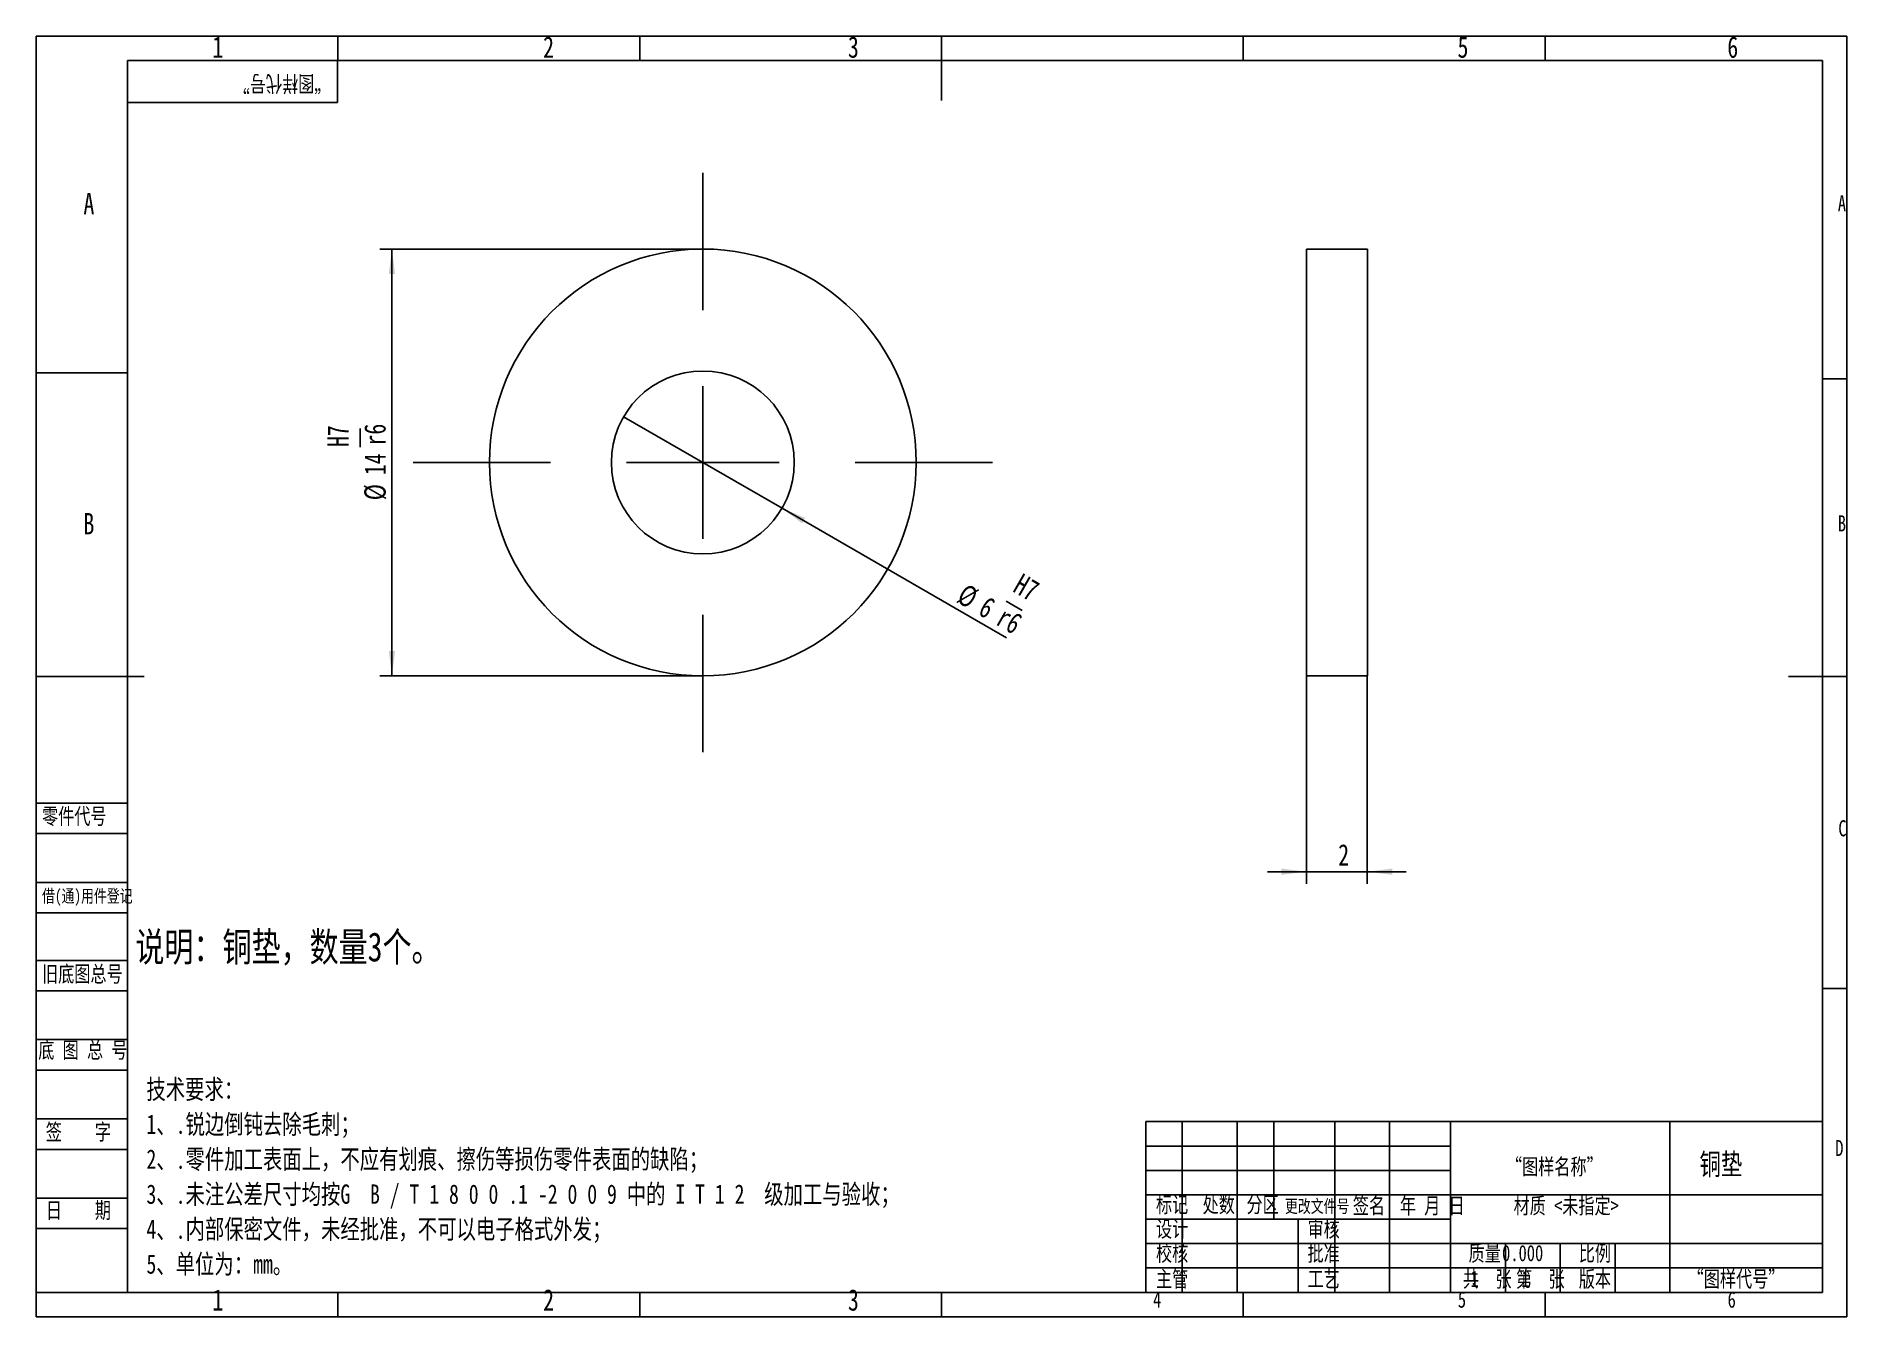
# Model space of a CAD drawing. Header units: millimetres. Extents: x 0 to 297, y 0 to 210.
import ezdxf

# ---------------------------------------------------------------- set-up
doc = ezdxf.new("R2010")
doc.units = ezdxf.units.MM
doc.layers.add('图框', color=7, linetype='Continuous')
doc.layers.add('粗实线层', color=7, linetype='Continuous', lineweight=25)
doc.styles.add('SLDTEXTSTYLE0', font='HYSWLONGFANGSONG.TTF', dxfattribs={"bigfont": 'bigfont'})
doc.styles.add('SLDTEXTSTYLE1', font='HYSWLONGFANGSONG.TTF')
doc.styles.add('SLDTEXTSTYLE2', font='长仿宋体', dxfattribs={"bigfont": 'bigfont'})
doc.dimstyles.new('SLDDIMSTYLE0', dxfattribs={"dimtxt": 3.5, "dimasz": 4.08, "dimexe": 0, "dimexo": 0.0625, "dimgap": 0.875, "dimtad": 2, "dimlfac": 0.2, "dimrnd": 1e-09, "dimzin": 12, "dimdsep": 46, "dimtxsty": 'SLDTEXTSTYLE1', "dimblk1": 'NONE', "dimsah": 1, "dimcen": 0, "dimadec": 0, "dimazin": 3, "dimtfac": 1, "dimtmove": 0, "dimatfit": 3, "dimldrblk": 'NONE', "dimfxl": 0, "dimfrac": 2, "dimtolj": 1, "dimarcsym": 0})
doc.dimstyles.new('SLDDIMSTYLE1', dxfattribs={"dimtxt": 3.5, "dimasz": 4.08, "dimexe": 0, "dimexo": 0.0625, "dimgap": 0.875, "dimtad": 2, "dimlfac": 0.2, "dimrnd": 1e-09, "dimzin": 12, "dimdsep": 46, "dimtxsty": 'SLDTEXTSTYLE1', "dimsah": 1, "dimcen": 0.09, "dimadec": 0, "dimazin": 3, "dimtfac": 1, "dimtofl": 0, "dimtmove": 0, "dimatfit": 3, "dimfxl": 0, "dimfrac": 2, "dimtolj": 1, "dimarcsym": 0})
doc.dimstyles.new('SLDDIMSTYLE2', dxfattribs={"dimtxt": 3.5, "dimasz": 4.08, "dimexe": 0, "dimexo": 0.0625, "dimgap": 0.875, "dimtad": 2, "dimlfac": 0.2, "dimrnd": 1e-09, "dimzin": 12, "dimdsep": 46, "dimtxsty": 'SLDTEXTSTYLE1', "dimsah": 1, "dimcen": 0.09, "dimadec": 0, "dimazin": 3, "dimtfac": 1, "dimtmove": 0, "dimatfit": 0, "dimfxl": 0, "dimfrac": 2, "dimtolj": 1, "dimtzin": 12, "dimarcsym": 0})

# ---------------------------------------------------------------- blocks, each defined once
blk = doc.blocks.new('SW_NOTE_0')
at = {"layer": '图框', "color": 0, "char_height": 3.175, "attachment_point": 1, "style": 'SLDTEXTSTYLE0'}
for s, insert in [('\\M+18B5A术\\M+19776\\M+18B81\\M+18146', (0, 4.09)), ('1\\M+18141.锐边\\M+1937C钝\\M+18B8E\\M+18F9C\\M+196D1\\M+18E68\\M+18147', (0, -1.64)), ('2\\M+18141.\\M+197EB\\M+18C8F\\M+189C1\\M+18D48\\M+1955C\\M+196CA\\M+18FE3\\M+18143\\M+19573应\\M+1974C划\\M+18DAD\\M+18141\\M+18E43伤\\M+19399损伤\\M+197EB\\M+18C8F\\M+1955C\\M+196CA\\M+19349\\M+1E39E\\M+1E89C\\M+18147', (0, -7.37)), ('3\\M+18141.\\M+196A2\\M+1928D\\M+18CF6\\M+18DB7\\M+18EDA\\M+190A1\\M+18BCF\\M+188C2G  B / T 1 8 0 0 .1 -2 0 0 9 \\M+19286\\M+19349 I T 1 2  级\\M+189C1\\M+18D48\\M+1975E验\\M+19DBE\\M+18147', (0, -13.11)), ('4\\M+18141.\\M+193E0\\M+19594\\M+195DB\\M+196A7\\M+195B6\\M+18C8F\\M+18143\\M+196A2经\\M+194E1\\M+18F79\\M+18143\\M+19573\\M+189C2\\M+188C8电\\M+18E71\\M+18A69\\M+18EAE\\M+18A4F发\\M+18147', (0, -18.84)), ('5\\M+18141单\\M+188CA为\\M+18146mm\\M+18142', (0, -24.57))]:
    blk.add_mtext(s, dxfattribs=dict(at, insert=insert))
blk = doc.blocks.new('_D')
at = {"layer": '图框'}
for p, q in [((122.34, 132.79), (96.36, 147.79)), ((122.34, 132.79), (159.14, 111.54)), ((159.09, 117.57), (161.74, 116.04))]:
    blk.add_line(p, q, dxfattribs=at)
blk.add_solid([(122.34, 132.79), (125.62, 130.31), (126.13, 131.19)], dxfattribs=at)
at = {"layer": '图框', "char_height": 3.5, "attachment_point": 1, "rotation": 330, "style": 'SLDTEXTSTYLE1'}
for s, insert in [('H7', (161.77, 122.22)), ('%%c', (152.53, 120.56)), ('6', (156.08, 118.49)), ('r6', (158.97, 116.84))]:
    blk.add_mtext(s, dxfattribs=dict(at, insert=insert))
blk = doc.blocks.new('_NONE')
blk = doc.blocks.new('_D_1')
at = {"layer": '图框'}
for p, q in [((109.35, 175.29), (56.35, 175.29)), ((58.35, 175.29), (58.35, 105.29)), ((53.12, 142.81), (53.12, 145.87)), ((109.35, 105.29), (56.35, 105.29))]:
    blk.add_line(p, q, dxfattribs=at)
for points in [[(58.35, 175.29), (57.84, 171.21), (58.86, 171.21)], [(58.35, 105.29), (58.86, 109.37), (57.84, 109.37)]]:
    blk.add_solid(points, dxfattribs=at)
at = {"layer": '图框', "char_height": 3.5, "attachment_point": 1, "rotation": 90, "style": 'SLDTEXTSTYLE1'}
for s, insert in [('H7', (47.76, 142.81)), ('r6', (53.82, 143.07)), ('14', (53.84, 138.21)), ('%%c', (53.82, 134.09))]:
    blk.add_mtext(s, dxfattribs=dict(at, insert=insert))
blk = doc.blocks.new('SW_CENTERMARKSYMBOL_0')
at = {"layer": '图框', "color": 0}
for p, q in [((0, 25), (0, 47.5)), ((0, 0), (0, 12.5)), ((-25, 0), (-47.5, 0)), ((0, 0), (-12.5, 0)), ((0, 0), (0, -12.5)), ((0, 0), (12.5, 0)), ((25, 0), (47.5, 0)), ((0, -25), (0, -47.5))]:
    blk.add_line(p, q, dxfattribs=at)
blk = doc.blocks.new('_D_2')
at = {"layer": '图框'}
for p, q in [((208.35, 105.29), (208.35, 71.18)), ((218.35, 105.29), (218.35, 71.18)), ((208.35, 73.18), (202, 73.18)), ((208.35, 73.18), (218.35, 73.18)), ((218.35, 73.18), (224.7, 73.18))]:
    blk.add_line(p, q, dxfattribs=at)
for points in [[(208.35, 73.18), (204.27, 73.69), (204.27, 72.67)], [(218.35, 73.18), (222.43, 72.67), (222.43, 73.69)]]:
    blk.add_solid(points, dxfattribs=at)
at = {"layer": '图框', "insert": (213.58, 77.69), "char_height": 3.5, "attachment_point": 1, "style": 'SLDTEXTSTYLE1'}
blk.add_mtext('2', dxfattribs=at)

msp = doc.modelspace()

# ---------------------------------------------------------------- linework, layer by layer
at = {"color": 7, "linetype": 'Continuous', "lineweight": 25}
for p, q in [((218.353, 175.287), (208.353, 175.287)), ((208.353, 175.287), (208.353, 105.287)), ((218.353, 175.287), (218.353, 105.287)), ((208.353, 105.287), (218.353, 105.287))]:
    msp.add_line(p, q, dxfattribs=at)
for radius in [35, 15]:
    msp.add_circle((109.349, 140.287), radius, dxfattribs=at)
at = {"layer": '图框'}
for p, q in [((0, 0.19), (0, 210.19)), ((0, 210.19), (297, 210.19)), ((49.5, 210.19), (49.5, 206.19)), ((99, 210.19), (99, 206.19)), ((198, 210.19), (198, 206.19)), ((247.5, 210.19), (247.5, 206.19)), ((297, 0.19), (297, 210.19)), ((0, 155), (15, 155)), ((297, 154), (293, 154)), ((0, 84.431), (15, 84.431)), ((0, 79.431), (15, 79.431)), ((0, 71.431), (15, 71.431)), ((0, 66.431), (15, 66.431)), ((0, 58.64), (15, 58.64)), ((0, 53.64), (15, 53.64)), ((297, 54), (293, 54)), ((0, 45.64), (15, 45.64)), ((0, 40.64), (15, 40.64)), ((0, 32.64), (15, 32.64)), ((0, 27.64), (15, 27.64)), ((182, 28.19), (232, 28.19)), ((182, 24.19), (232, 24.19)), ((0, 19.64), (15, 19.64)), ((0, 14.64), (15, 14.64)), ((241, 11.19), (241, 12.19)), ((259, 11.19), (259, 12.19)), ((241, 11.19), (241, 4.19)), ((259, 11.19), (259, 4.19)), ((49.5, 0.19), (49.5, 4.19)), ((99, 0.19), (99, 4.19)), ((198, 0.19), (198, 4.19)), ((247.5, 0.19), (247.5, 4.19)), ((0, 0.19), (297, 0.19))]:
    msp.add_line(p, q, dxfattribs=at)
at = {"layer": '图框', "lineweight": 25}
for p, q in [((148.5, 210.19), (148.5, 199.659)), ((0, 105.19), (17.725, 105.19)), ((297, 105.19), (287.44, 105.19)), ((182, 32.19), (182, 4.19)), ((182, 32.19), (293, 32.19)), ((188, 32.19), (188, 4.19)), ((197, 32.19), (197, 25.19)), ((203, 32.19), (203, 16.19)), ((213, 32.19), (213, 4.19)), ((222, 32.19), (222, 4.19)), ((232, 32.19), (232, 4.19)), ((268, 32.19), (268, 4.19)), ((197, 25.19), (197, 4.19)), ((182, 20.19), (293, 20.19)), ((182, 16.19), (232, 16.19)), ((207, 16.19), (206.996, 4.19)), ((182, 12.19), (293, 12.19)), ((250, 12.19), (250, 4.19)), ((182, 8.19), (209.89, 8.19)), ((209.89, 8.19), (293, 8.19)), ((0, 4.19), (293, 4.19)), ((148.5, 0.19), (148.5, 4.19))]:
    msp.add_line(p, q, dxfattribs=at)
at = {"layer": '图框', "linetype": 'Continuous', "lineweight": 25}
for p, q in [((15, 4.19), (15, 206.19)), ((15, 206.19), (293, 206.19)), ((293, 4.19), (293, 206.19))]:
    msp.add_line(p, q, dxfattribs=at)
at = {"layer": '粗实线层'}
for p, q in [((49.434, 199.311), (49.434, 206.19)), ((15, 199.311), (49.434, 199.311))]:
    msp.add_line(p, q, dxfattribs=at)

# ---------------------------------------------------------------- block references
at = {"layer": '图框'}
for name, p in [('SW_CENTERMARKSYMBOL_0', (109.349, 140.287)), ('SW_NOTE_0', (18.079, 35))]:
    msp.add_blockref(name, p, dxfattribs=at)

# ---------------------------------------------------------------- texts
for s, insert, char_height, attachment_point, style in [('1', (29.794, 210.159), 3.5, 2, 'SLDTEXTSTYLE1'), ('2', (84.044, 210.159), 3.5, 2, 'SLDTEXTSTYLE1'), ('3', (134.044, 210.159), 3.5, 2, 'SLDTEXTSTYLE1'), ('5', (234.044, 210.159), 3.5, 2, 'SLDTEXTSTYLE1'), ('6', (278.297, 210.159), 3.5, 2, 'SLDTEXTSTYLE1'), ('A', (8.645, 184.499), 3.5, 2, 'SLDTEXTSTYLE1'), ('A', (296.202, 184.124), 2.646, 2, 'SLDTEXTSTYLE1'), ('B', (8.645, 131.999), 3.5, 2, 'SLDTEXTSTYLE1'), ('B', (296.202, 131.624), 2.646, 2, 'SLDTEXTSTYLE1'), ('\\M+197EB\\M+18C8F\\M+191E3\\M+18D86', (0.958, 83.606), 2.64583, 1, 'SLDTEXTSTYLE0'), ('C', (296.285, 81.624), 2.646, 2, 'SLDTEXTSTYLE1'), ('\\M+18ED8(\\M+192CA)\\M+19770\\M+18C8F\\M+1936F记', (0.958, 70.259), 2.11667, 1, 'SLDTEXTSTYLE0'), ('说\\M+196BE\\M+18146铜垫\\M+18143\\M+19094\\M+197CA3\\M+198A2\\M+18142', (16.273, 63.231), 4.7625, 1, 'SLDTEXTSTYLE0'), ('\\M+18B8C\\M+192EA图总\\M+18D86', (0.958, 57.736), 2.64583, 1, 'SLDTEXTSTYLE0'), ('\\M+192EA 图 总 \\M+18D86', (0.341, 45.257), 2.64583, 1, 'SLDTEXTSTYLE0'), ('  签    \\M+18E9A', (5.569, 31.827), 2.64583, 2, 'SLDTEXTSTYLE0'), ('铜垫', (272.853, 26.966), 3.5, 1, 'SLDTEXTSTYLE0'), ('D', (295.785, 29.186), 2.646, 2, 'SLDTEXTSTYLE1'), ('\\M+18167图样\\M+196BC\\M+18FCC\\M+18168', (249.026, 26.13), 2.64583, 2, 'SLDTEXTSTYLE0'), ('  \\M+193FA    \\M+18AFA', (5.569, 18.981), 2.64583, 2, 'SLDTEXTSTYLE0'), ('标记', (186.329, 19.922), 2.6458, 2, 'SLDTEXTSTYLE0'), ('处\\M+19094', (193.976, 19.922), 2.6458, 2, 'SLDTEXTSTYLE0'), ('\\M+195AA\\M+18BE6', (201.179, 19.922), 2.64583, 2, 'SLDTEXTSTYLE0'), ('\\M+18D58\\M+189FC\\M+195B6\\M+18C8F\\M+18D86', (210.129, 19.378), 2.11667, 2, 'SLDTEXTSTYLE0'), ('签\\M+196BC', (218.616, 19.731), 2.6458, 2, 'SLDTEXTSTYLE0'), ('\\M+1944E \\M+18C8E \\M+193FA', (229.008, 19.731), 2.64583, 2, 'SLDTEXTSTYLE0'), ('\\M+18DDE质 <\\M+196A2\\M+18E77\\M+192E8>', (250.977, 19.731), 2.64583, 2, 'SLDTEXTSTYLE0'), ('设计', (186.329, 15.916), 2.6458, 2, 'SLDTEXTSTYLE0'), ('审\\M+18A6A', (211.184, 15.916), 2.6458, 2, 'SLDTEXTSTYLE0'), ('\\M+18D5A\\M+18A6A', (186.329, 11.956), 2.64583, 2, 'SLDTEXTSTYLE0'), ('\\M+194E1\\M+18F79', (211.184, 11.956), 2.64583, 2, 'SLDTEXTSTYLE0'), ('质\\M+197CA', (237.605, 11.956), 2.6458, 2, 'SLDTEXTSTYLE0'), ('0.000', (240.457, 11.956), 2.6458, 1, 'SLDTEXTSTYLE1'), ('\\M+194E4\\M+197E1', (255.686, 11.956), 2.64583, 2, 'SLDTEXTSTYLE0'), ('\\M+18EE5\\M+18AC7', (186.329, 7.709), 2.64583, 2, 'SLDTEXTSTYLE0'), ('\\M+18D48艺', (211.184, 7.709), 2.6458, 2, 'SLDTEXTSTYLE0'), ('\\M+18BA4  张 ', (238.009, 7.709), 2.64583, 2, 'SLDTEXTSTYLE0'), ('1', (235.275, 7.709), 2.646, 1, 'SLDTEXTSTYLE1'), ('\\M+191E6  张', (246.718, 7.709), 2.64583, 2, 'SLDTEXTSTYLE0'), ('1', (243.615, 7.709), 2.646, 1, 'SLDTEXTSTYLE1'), ('\\M+194C5\\M+1967B', (255.686, 7.709), 2.64583, 2, 'SLDTEXTSTYLE0'), ('\\M+18167图样\\M+191E3\\M+18D86\\M+18168', (270.841, 7.709), 2.64583, 1, 'SLDTEXTSTYLE0'), ('1', (29.794, 4.701), 3.5, 2, 'SLDTEXTSTYLE1'), ('2', (84.044, 4.701), 3.5, 2, 'SLDTEXTSTYLE1'), ('3', (134.044, 4.701), 3.5, 2, 'SLDTEXTSTYLE1'), ('4', (183.875, 4.326), 2.646, 2, 'SLDTEXTSTYLE1'), ('5', (233.875, 4.326), 2.646, 2, 'SLDTEXTSTYLE1'), ('6', (278.125, 4.326), 2.646, 2, 'SLDTEXTSTYLE1')]:
    msp.add_mtext(s, dxfattribs=dict(at, insert=insert, char_height=char_height, attachment_point=attachment_point, style=style))
at = {"layer": '图框', "insert": (48.323, 201.074), "char_height": 2.64583, "attachment_point": 1, "rotation": 180, "style": 'SLDTEXTSTYLE2'}
msp.add_mtext('\\M+18167图样\\M+191E3\\M+18D86\\M+18168', dxfattribs=at)

# ---------------------------------------------------------------- dimensions: what is measured, and where the dimension line sits
at = {"layer": '图框'}
dim = msp.add_linear_dim(base=(58.349, 105.287), p1=(109.349, 175.287), p2=(109.349, 105.287), angle=90, text='%%c<>\\SH7/r6;', dimstyle='SLDDIMSTYLE1', dxfattribs=at)
dim.commit()
dim.dimension.update_dxf_attribs({"geometry": '_D_1', "text_midpoint": (58.349, 139.981), "dimtype": 160})
dim = msp.add_diameter_dim_2p(p1=(96.358, 147.787), p2=(122.339, 132.787), text='<>\\SH7/r6;', dimstyle='SLDDIMSTYLE0', dxfattribs=at)
dim.commit()
dim.dimension.update_dxf_attribs({"geometry": '_D', "text_midpoint": (154.931, 113.97), "dimtype": 163})
dim = msp.add_linear_dim(base=(218.353, 73.18), p1=(208.353, 105.287), p2=(218.353, 105.287), dimstyle='SLDDIMSTYLE2', dxfattribs=at)
dim.commit()
dim.dimension.update_dxf_attribs({"geometry": '_D_2', "text_midpoint": (214.344, 73.18), "dimtype": 160})

doc.saveas('drawing.dxf')
